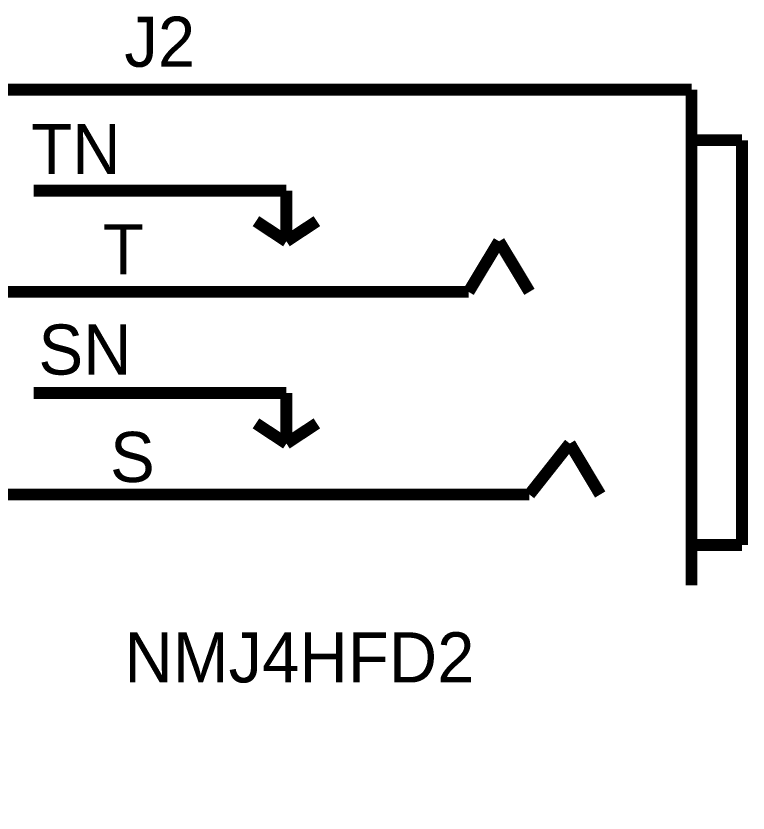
# Model space of a CAD drawing. Header units: inches. Extents: x 0 to 432, y 0 to 280.
# Drawn here: x 342.47 to 360.84, y 52.96 to 72.97 of the extents above; entities that cross this region are included whole.
import ezdxf

# ---------------------------------------------------------------- set-up
doc = ezdxf.new("R2010")
doc.units = ezdxf.units.IN
doc.layers.add('Sheet', color=255, linetype='Continuous')

msp = doc.modelspace()

# ---------------------------------------------------------------- linework, layer by layer
at = {"layer": 'Sheet'}
for points in [[(345.447, 71.119, 0.3, 0.3, 0), (337.821, 71.119, 0.3, 0.3, 0), (337.821, 60.956, 0.3, 0.3, 0), (342.909, 60.956, 0.3, 0.3, 0)], [(345.447, 71.119, 0.3, 0.3, 0), (359.418, 71.119, 0.3, 0.3, 0)], [(359.418, 58.676, 0.3, 0.3, 0), (359.418, 71.119, 0.3, 0.3, 0)], [(360.687, 69.85, 0.3, 0.3, 0), (359.418, 69.85, 0.3, 0.3, 0)], [(360.687, 59.687, 0.3, 0.3, 0), (360.687, 69.85, 0.3, 0.3, 0)], [(347.985, 68.581, 0.3, 0.3, 0), (342.909, 68.581, 0.3, 0.3, 0)], [(349.254, 68.581, 0.3, 0.3, 0), (347.985, 68.581, 0.3, 0.3, 0)], [(349.254, 68.581, 0.3, 0.3, 0), (349.254, 67.312, 0.3, 0.3, 0)], [(349.254, 67.312, 0.3, 0.3, 0), (348.49, 67.817, 0.3, 0.3, 0)], [(349.254, 67.312, 0.3, 0.3, 0), (350.018, 67.817, 0.3, 0.3, 0)], [(353.825, 66.043, 0.3, 0.3, 0), (354.589, 67.312, 0.3, 0.3, 0)], [(354.589, 67.312, 0.3, 0.3, 0), (355.352, 66.043, 0.3, 0.3, 0)], [(209.296, 49.782, 0.3, 0.3, 0), (208.791, 49.782, 0.3, 0.3, 0), (208.791, 40.383, 0.3, 0.3, 0), (254.006, 40.383, 0.3, 0.3, 0), (254.006, 66.043, 0.3, 0.3, 0), (342.909, 66.043, 0.3, 0.3, 0)], [(347.985, 66.043, 0.3, 0.3, 0), (342.909, 66.043, 0.3, 0.3, 0)], [(353.825, 66.043, 0.3, 0.3, 0), (347.985, 66.043, 0.3, 0.3, 0)], [(347.985, 63.505, 0.3, 0.3, 0), (342.909, 63.505, 0.3, 0.3, 0)], [(349.254, 63.505, 0.3, 0.3, 0), (347.985, 63.505, 0.3, 0.3, 0)], [(349.254, 62.236, 0.3, 0.3, 0), (349.254, 63.505, 0.3, 0.3, 0)], [(348.49, 62.741, 0.3, 0.3, 0), (349.254, 62.236, 0.3, 0.3, 0)], [(350.018, 62.741, 0.3, 0.3, 0), (349.254, 62.236, 0.3, 0.3, 0)], [(356.363, 62.236, 0.3, 0.3, 0), (355.352, 60.956, 0.3, 0.3, 0)], [(357.127, 60.956, 0.3, 0.3, 0), (356.363, 62.236, 0.3, 0.3, 0)], [(347.985, 60.956, 0.3, 0.3, 0), (342.909, 60.956, 0.3, 0.3, 0)], [(355.352, 60.956, 0.3, 0.3, 0), (347.985, 60.956, 0.3, 0.3, 0)], [(359.418, 59.687, 0.3, 0.3, 0), (360.687, 59.687, 0.3, 0.3, 0)]]:
    msp.add_lwpolyline(points, format="xyseb", dxfattribs=at)

# ---------------------------------------------------------------- texts
for s, height, p in [('J2', 1.2577, (345.188, 71.692)), ('TN', 1.2577, (342.852, 68.997)), ('T', 1.258, (344.649, 66.481)), ('SN', 1.2577, (343.032, 63.966)), ('S', 1.258, (344.829, 61.27)), ('NMJ4HFD2', 1.2577, (345.188, 56.239))]:
    msp.add_text(s, height=height, dxfattribs=at).set_placement(p)

doc.saveas('drawing.dxf')
